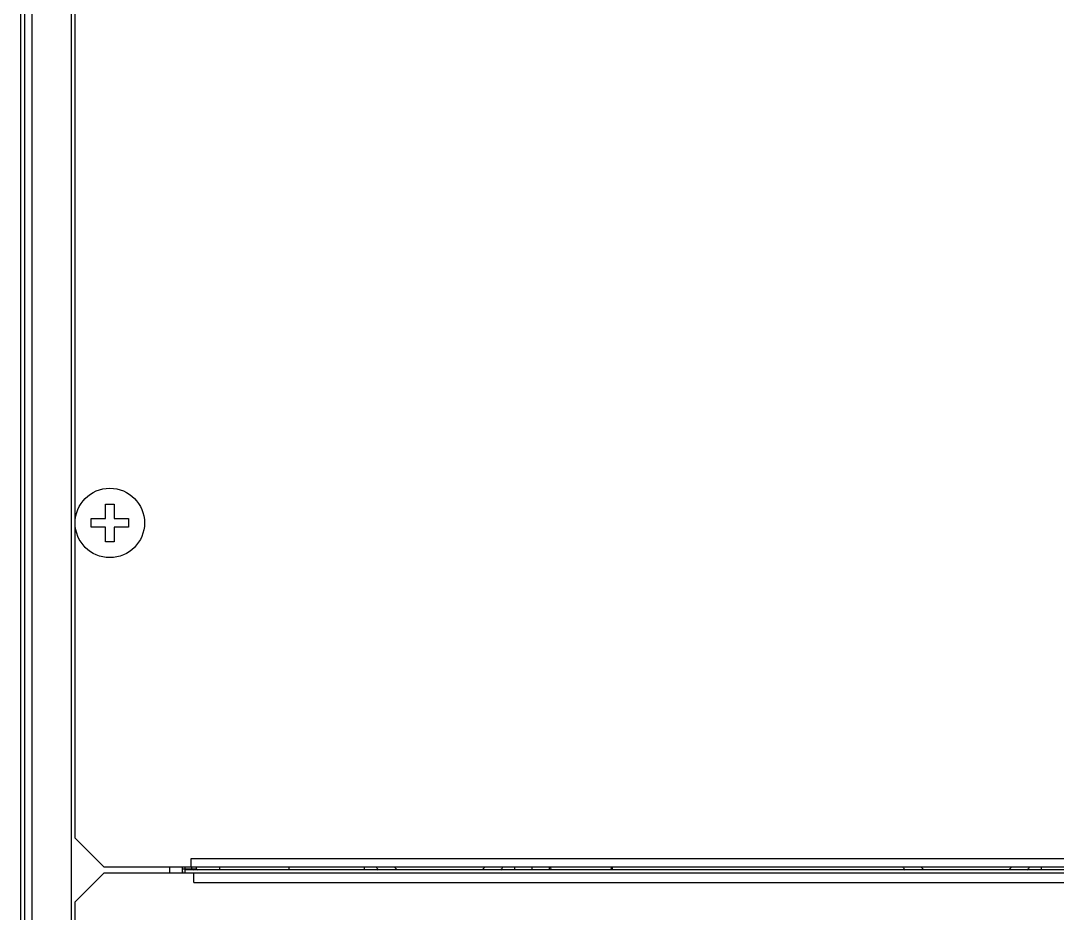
# Model space of a CAD drawing. Header units: millimetres. Extents: x -3 to 101, y -1 to 128.
# Drawn here: x 0 to 17.92, y 47.9 to 63.33 of the extents above; entities that cross this region are included whole.
import ezdxf

# ---------------------------------------------------------------- set-up
doc = ezdxf.new("R2010")
doc.units = ezdxf.units.MM

msp = doc.modelspace()

# ---------------------------------------------------------------- linework, layer by layer
for p, q in [((0, 3.4), (0, 88.4)), ((0.07, 3.34), (0.07, 88.46)), ((0.19, 88.45), (0.19, 3.35)), ((0.87, 88.15), (0.87, 3.65)), ((0.94, 49.2), (0.94, 87.2)), ((1.465, 54.725), (1.465, 54.975)), ((1.465, 54.975), (1.615, 54.975)), ((1.615, 54.975), (1.615, 54.725)), ((1.215, 54.575), (1.215, 54.725)), ((1.215, 54.725), (1.465, 54.725)), ((1.615, 54.725), (1.865, 54.725)), ((1.865, 54.725), (1.865, 54.575)), ((1.465, 54.575), (1.215, 54.575)), ((1.465, 54.325), (1.465, 54.575)), ((1.615, 54.575), (1.615, 54.325)), ((1.865, 54.575), (1.615, 54.575)), ((1.615, 54.325), (1.465, 54.325)), ((0.94, 49.2), (1.44, 48.7)), ((2.94, 48.84), (2.94, 48.7)), ((32.24, 48.84), (2.94, 48.84)), ((1.44, 48.6), (0.94, 48.1)), ((34.44, 48.7), (1.44, 48.7)), ((1.44, 48.6), (34.39, 48.6)), ((2.57, 48.7), (2.57, 48.6)), ((2.79, 48.7), (2.79, 48.6)), ((2.79, 48.67), (2.84, 48.67)), ((2.84, 48.67), (2.84, 48.7)), ((2.84, 48.67), (2.96, 48.67)), ((2.84, 48.6), (2.84, 48.65)), ((32.64, 48.65), (2.84, 48.65)), ((2.96, 48.67), (2.96, 48.7)), ((2.96, 48.67), (3.04, 48.67)), ((2.99, 48.43), (2.99, 48.6)), ((3.04, 48.67), (3.04, 48.7)), ((3.44, 48.65), (3.44, 48.7)), ((4.64, 48.65), (4.64, 48.7)), ((5.94, 48.65), (5.94, 48.7)), ((8.54, 48.65), (8.54, 48.7)), ((8.84, 48.65), (8.84, 48.7)), ((9.14, 48.65), (9.14, 48.7)), ((9.157, 48.7), (9.163, 48.65)), ((10.203, 48.7), (10.197, 48.65)), ((10.22, 48.7), (10.22, 48.65)), ((17.642, 48.65), (17.642, 48.7)), ((2.99, 48.43), (32.59, 48.43)), ((0.94, 6.45), (0.94, 48.1))]:
    msp.add_line(p, q)
msp.add_circle((1.54, 54.65), 0.6)
for centre, radius, start, end in [((3.06, 48.67), 0.27, 180, 195.1478), ((2.98, 48.67), 0.14, 180, 188.1998), ((2.98, 48.67), 0.02, 180, 270), ((3.06, 48.67), 0.02, 180, 270), ((7.24, 49.4), 1.3, 212.6065, 215.3326), ((7.24, 49.4), 1.05, 222.0044, 225.6459), ((7.24, 49.4), 1.05, 314.3541, 317.9956), ((7.24, 49.4), 1.3, 324.6674, 327.3935), ((16.342, 49.4), 1.3, 212.6065, 215.3326), ((16.342, 49.4), 1.05, 222.0044, 225.6459), ((16.342, 49.4), 1.05, 314.3541, 317.9956), ((16.342, 49.4), 1.3, 324.6674, 327.3935)]:
    msp.add_arc(centre, radius, start, end)

doc.saveas('drawing.dxf')
